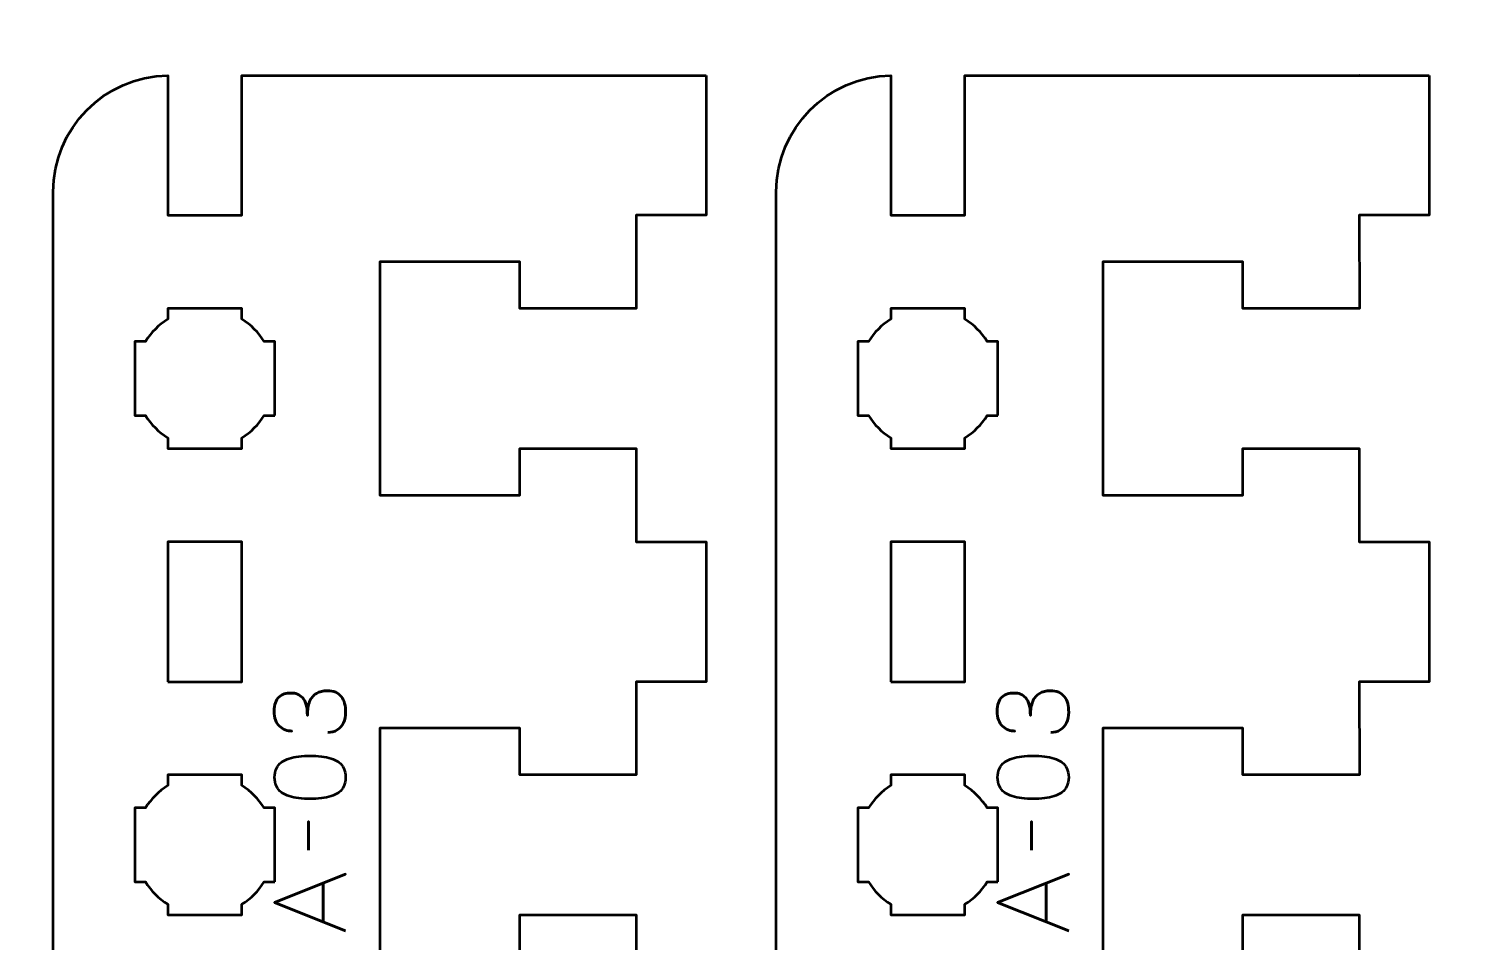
# Model space of a CAD drawing. Header units: centimetres. Extents: x -21 to 0, y -29.7 to 0.
# Drawn here: x -16.66 to -10.5, y -18.52 to -14.6 of the extents above; entities that cross this region are included whole.
import ezdxf

# ---------------------------------------------------------------- set-up
doc = ezdxf.new("R2010")
doc.units = ezdxf.units.CM
doc.header["$MEASUREMENT"] = 0
doc.layers.add('Layer 1', color=7, linetype='Continuous')

msp = doc.modelspace()

# ---------------------------------------------------------------- linework, layer by layer
at = {"layer": 'Layer 1', "color": 22, "lineweight": 53}
msp.add_open_spline([(-21.00003, -29.19995), (-21.00003, -29.19995), (-21.00003, -0.49992), (-21.00003, -0.49992), (-21.00003, -0.49992), (-21.00003, -0.22295), (-20.77694, 0.00004), (-20.49994, 0.00004), (-20.49994, 0.00004), (-20.49994, 0.00004), (-0.50008, 0.00004), (-0.50008, 0.00004), (-0.50008, 0.00004), (-0.22294, 0.00004), (0.00002, -0.22295), (0.00002, -0.49992), (0.00002, -0.49992), (0.00002, -0.49992), (0.00002, -29.19995), (0.00002, -29.19995), (0.00002, -29.19995), (0.00002, -29.47695), (-0.22294, -29.70004), (-0.50008, -29.70004), (-0.50008, -29.70004), (-0.50008, -29.70004), (-20.49994, -29.70004), (-20.49994, -29.70004), (-20.49994, -29.70004), (-20.77694, -29.70004), (-21.00003, -29.47695), (-21.00003, -29.19995)], degree=3, knots=[0, 0, 0, 0, 0.125, 0.125, 0.125, 0.125, 0.25, 0.25, 0.25, 0.25, 0.375, 0.375, 0.375, 0.375, 0.5, 0.5, 0.5, 0.5, 0.625, 0.625, 0.625, 0.625, 0.75, 0.75, 0.75, 0.75, 0.875, 0.875, 0.875, 0.875, 1, 1, 1, 1], dxfattribs=at)
at = {"layer": 'Layer 1', "color": 114, "lineweight": 53}
for points in [[(-13.75, -14.80006), (-13.75, -14.80006), (-14.05, -14.80006), (-14.05, -14.80006), (-14.05, -14.80006), (-14.05, -14.80006), (-14.04999, -14.80006), (-14.04999, -14.80006), (-14.04999, -14.80006), (-14.04999, -14.80006), (-15.74125, -14.80006), (-15.74125, -14.80006), (-15.74125, -14.80006), (-15.74125, -14.80006), (-15.74125, -15.40006), (-15.74125, -15.40006), (-15.74125, -15.40006), (-15.74125, -15.40006), (-16.05875, -15.40006), (-16.05875, -15.40006), (-16.05875, -15.40006), (-16.05875, -15.40006), (-16.05875, -14.80017), (-16.05875, -14.80017), (-16.05875, -14.80017), (-16.3308, -14.80484), (-16.55, -15.0269), (-16.55, -15.30006), (-16.55, -15.30006), (-16.55, -15.30006), (-16.55, -20.90005), (-16.55, -20.90005), (-16.55, -20.90005), (-16.55, -21.17321), (-16.3308, -21.39527), (-16.05875, -21.39994), (-16.05875, -21.39994), (-16.05875, -21.39994), (-16.05875, -20.80005), (-16.05875, -20.80005), (-16.05875, -20.80005), (-16.05875, -20.80005), (-15.74125, -20.80005), (-15.74125, -20.80005), (-15.74125, -20.80005), (-15.74125, -20.80005), (-15.74125, -21.39812), (-15.74125, -21.39812), (-15.74125, -21.39812), (-15.74125, -21.39812), (-13.75, -21.38755), (-13.75, -21.38755), (-13.75, -21.38755), (-13.75, -21.38755), (-13.75, -20.80005), (-13.75, -20.80005), (-13.75, -20.80005), (-13.75, -20.80005), (-14.05, -20.80005), (-14.05, -20.80005), (-14.05, -20.80005), (-14.05, -20.80005), (-14.05, -20.40005), (-14.05, -20.40005), (-14.05, -20.40005), (-14.05, -20.40005), (-14.55, -20.40005), (-14.55, -20.40005), (-14.55, -20.40005), (-14.55, -20.40005), (-14.55001, -20.60005), (-14.55001, -20.60005), (-14.55001, -20.60005), (-14.55001, -20.60005), (-15.15, -20.60005), (-15.15, -20.60005), (-15.15, -20.60005), (-15.15, -20.21672), (-15.15, -19.98338), (-15.15, -19.60005), (-15.15, -19.60005), (-15.15, -19.60005), (-14.55001, -19.60005), (-14.55001, -19.60005), (-14.55001, -19.60005), (-14.55001, -19.60005), (-14.55, -19.80005), (-14.55, -19.80005), (-14.55, -19.80005), (-14.55, -19.80005), (-14.04999, -19.80005), (-14.04999, -19.80005), (-14.04999, -19.80005), (-14.04999, -19.80005), (-14.05, -19.40005), (-14.05, -19.40005), (-14.05, -19.40005), (-14.05, -19.40005), (-13.75, -19.40005), (-13.75, -19.40005), (-13.75, -19.40005), (-13.75, -19.40005), (-13.75, -18.80005), (-13.75, -18.80005), (-13.75, -18.80005), (-13.75, -18.80005), (-14.05, -18.80005), (-14.05, -18.80005), (-14.05, -18.80005), (-14.05, -18.80005), (-14.05, -18.40005), (-14.05, -18.40005), (-14.05, -18.40005), (-14.05, -18.40005), (-14.55, -18.40005), (-14.55, -18.40005), (-14.55, -18.40005), (-14.55, -18.40005), (-14.55001, -18.60005), (-14.55001, -18.60005), (-14.55001, -18.60005), (-14.55001, -18.60005), (-15.15, -18.60005), (-15.15, -18.60005), (-15.15, -18.60005), (-15.15, -18.21672), (-15.15, -17.98339), (-15.15, -17.60006), (-15.15, -17.60006), (-15.15, -17.60006), (-14.55001, -17.60006), (-14.55001, -17.60006), (-14.55001, -17.60006), (-14.55001, -17.60006), (-14.55, -17.80006), (-14.55, -17.80006), (-14.55, -17.80006), (-14.55, -17.80006), (-14.04999, -17.80006), (-14.04999, -17.80006), (-14.04999, -17.80006), (-14.04999, -17.80006), (-14.05, -17.40006), (-14.05, -17.40006), (-14.05, -17.40006), (-14.05, -17.40006), (-13.75, -17.40006), (-13.75, -17.40006), (-13.75, -17.40006), (-13.75, -17.40006), (-13.75, -16.80006), (-13.75, -16.80006), (-13.75, -16.80006), (-13.75, -16.80006), (-14.05, -16.80006), (-14.05, -16.80006), (-14.05, -16.80006), (-14.05, -16.80006), (-14.05, -16.40006), (-14.05, -16.40006), (-14.05, -16.40006), (-14.05, -16.40006), (-14.55, -16.40006), (-14.55, -16.40006), (-14.55, -16.40006), (-14.55, -16.40006), (-14.55001, -16.60006), (-14.55001, -16.60006), (-14.55001, -16.60006), (-14.55001, -16.60006), (-15.15, -16.60006), (-15.15, -16.60006), (-15.15, -16.60006), (-15.15, -16.21673), (-15.15, -15.98339), (-15.15, -15.60006), (-15.15, -15.60006), (-15.15, -15.60006), (-14.55001, -15.60006), (-14.55001, -15.60006), (-14.55001, -15.60006), (-14.55001, -15.60006), (-14.55, -15.80006), (-14.55, -15.80006), (-14.55, -15.80006), (-14.55, -15.80006), (-14.04999, -15.80006), (-14.04999, -15.80006), (-14.04999, -15.80006), (-14.04999, -15.80006), (-14.05, -15.40006), (-14.05, -15.40006), (-14.05, -15.40006), (-14.05, -15.40006), (-13.75, -15.40006), (-13.75, -15.40006), (-13.75, -15.40006), (-13.75, -15.40006), (-13.75, -14.80006), (-13.75, -14.80006)], [(-10.65, -14.80006), (-10.65, -14.80006), (-10.95, -14.80006), (-10.95, -14.80006), (-10.95, -14.80006), (-10.95, -14.80006), (-10.94999, -14.80006), (-10.94999, -14.80006), (-10.94999, -14.80006), (-10.94999, -14.80006), (-12.64125, -14.80006), (-12.64125, -14.80006), (-12.64125, -14.80006), (-12.64125, -14.80006), (-12.64125, -15.40006), (-12.64125, -15.40006), (-12.64125, -15.40006), (-12.64125, -15.40006), (-12.95875, -15.40006), (-12.95875, -15.40006), (-12.95875, -15.40006), (-12.95875, -15.40006), (-12.95875, -14.80017), (-12.95875, -14.80017), (-12.95875, -14.80017), (-13.2308, -14.80484), (-13.45, -15.0269), (-13.45, -15.30006), (-13.45, -15.30006), (-13.45, -15.30006), (-13.45, -20.90005), (-13.45, -20.90005), (-13.45, -20.90005), (-13.45, -21.17321), (-13.2308, -21.39527), (-12.95875, -21.39994), (-12.95875, -21.39994), (-12.95875, -21.39994), (-12.95875, -20.80005), (-12.95875, -20.80005), (-12.95875, -20.80005), (-12.95875, -20.80005), (-12.64125, -20.80005), (-12.64125, -20.80005), (-12.64125, -20.80005), (-12.64125, -20.80005), (-12.64125, -21.39812), (-12.64125, -21.39812), (-12.64125, -21.39812), (-12.64125, -21.39812), (-10.65, -21.38755), (-10.65, -21.38755), (-10.65, -21.38755), (-10.65, -21.38755), (-10.65, -20.80005), (-10.65, -20.80005), (-10.65, -20.80005), (-10.65, -20.80005), (-10.95, -20.80005), (-10.95, -20.80005), (-10.95, -20.80005), (-10.95, -20.80005), (-10.95, -20.40005), (-10.95, -20.40005), (-10.95, -20.40005), (-10.95, -20.40005), (-11.45, -20.40005), (-11.45, -20.40005), (-11.45, -20.40005), (-11.45, -20.40005), (-11.45001, -20.60005), (-11.45001, -20.60005), (-11.45001, -20.60005), (-11.45001, -20.60005), (-12.05, -20.60005), (-12.05, -20.60005), (-12.05, -20.60005), (-12.05, -20.21672), (-12.05, -19.98338), (-12.05, -19.60005), (-12.05, -19.60005), (-12.05, -19.60005), (-11.45001, -19.60005), (-11.45001, -19.60005), (-11.45001, -19.60005), (-11.45001, -19.60005), (-11.45, -19.80005), (-11.45, -19.80005), (-11.45, -19.80005), (-11.45, -19.80005), (-10.94999, -19.80005), (-10.94999, -19.80005), (-10.94999, -19.80005), (-10.94999, -19.80005), (-10.95, -19.40005), (-10.95, -19.40005), (-10.95, -19.40005), (-10.95, -19.40005), (-10.65, -19.40005), (-10.65, -19.40005), (-10.65, -19.40005), (-10.65, -19.40005), (-10.65, -18.80005), (-10.65, -18.80005), (-10.65, -18.80005), (-10.65, -18.80005), (-10.95, -18.80005), (-10.95, -18.80005), (-10.95, -18.80005), (-10.95, -18.80005), (-10.95, -18.40005), (-10.95, -18.40005), (-10.95, -18.40005), (-10.95, -18.40005), (-11.45, -18.40005), (-11.45, -18.40005), (-11.45, -18.40005), (-11.45, -18.40005), (-11.45001, -18.60005), (-11.45001, -18.60005), (-11.45001, -18.60005), (-11.45001, -18.60005), (-12.05, -18.60005), (-12.05, -18.60005), (-12.05, -18.60005), (-12.05, -18.21672), (-12.05, -17.98339), (-12.05, -17.60006), (-12.05, -17.60006), (-12.05, -17.60006), (-11.45001, -17.60006), (-11.45001, -17.60006), (-11.45001, -17.60006), (-11.45001, -17.60006), (-11.45, -17.80006), (-11.45, -17.80006), (-11.45, -17.80006), (-11.45, -17.80006), (-10.94999, -17.80006), (-10.94999, -17.80006), (-10.94999, -17.80006), (-10.94999, -17.80006), (-10.95, -17.40006), (-10.95, -17.40006), (-10.95, -17.40006), (-10.95, -17.40006), (-10.65, -17.40006), (-10.65, -17.40006), (-10.65, -17.40006), (-10.65, -17.40006), (-10.65, -16.80006), (-10.65, -16.80006), (-10.65, -16.80006), (-10.65, -16.80006), (-10.95, -16.80006), (-10.95, -16.80006), (-10.95, -16.80006), (-10.95, -16.80006), (-10.95, -16.40006), (-10.95, -16.40006), (-10.95, -16.40006), (-10.95, -16.40006), (-11.45, -16.40006), (-11.45, -16.40006), (-11.45, -16.40006), (-11.45, -16.40006), (-11.45001, -16.60006), (-11.45001, -16.60006), (-11.45001, -16.60006), (-11.45001, -16.60006), (-12.05, -16.60006), (-12.05, -16.60006), (-12.05, -16.60006), (-12.05, -16.21673), (-12.05, -15.98339), (-12.05, -15.60006), (-12.05, -15.60006), (-12.05, -15.60006), (-11.45001, -15.60006), (-11.45001, -15.60006), (-11.45001, -15.60006), (-11.45001, -15.60006), (-11.45, -15.80006), (-11.45, -15.80006), (-11.45, -15.80006), (-11.45, -15.80006), (-10.94999, -15.80006), (-10.94999, -15.80006), (-10.94999, -15.80006), (-10.94999, -15.80006), (-10.95, -15.40006), (-10.95, -15.40006), (-10.95, -15.40006), (-10.95, -15.40006), (-10.65, -15.40006), (-10.65, -15.40006), (-10.65, -15.40006), (-10.65, -15.40006), (-10.65, -14.80006), (-10.65, -14.80006)]]:
    msp.add_open_spline(points, degree=3, knots=[0, 0, 0, 0, 0.02, 0.02, 0.02, 0.02, 0.04, 0.04, 0.04, 0.04, 0.06, 0.06, 0.06, 0.06, 0.08, 0.08, 0.08, 0.08, 0.1, 0.1, 0.1, 0.1, 0.12, 0.12, 0.12, 0.12, 0.14, 0.14, 0.14, 0.14, 0.16, 0.16, 0.16, 0.16, 0.18, 0.18, 0.18, 0.18, 0.2, 0.2, 0.2, 0.2, 0.22, 0.22, 0.22, 0.22, 0.24, 0.24, 0.24, 0.24, 0.26, 0.26, 0.26, 0.26, 0.28, 0.28, 0.28, 0.28, 0.3, 0.3, 0.3, 0.3, 0.32, 0.32, 0.32, 0.32, 0.34, 0.34, 0.34, 0.34, 0.36, 0.36, 0.36, 0.36, 0.38, 0.38, 0.38, 0.38, 0.4, 0.4, 0.4, 0.4, 0.42, 0.42, 0.42, 0.42, 0.44, 0.44, 0.44, 0.44, 0.46, 0.46, 0.46, 0.46, 0.48, 0.48, 0.48, 0.48, 0.5, 0.5, 0.5, 0.5, 0.52, 0.52, 0.52, 0.52, 0.54, 0.54, 0.54, 0.54, 0.56, 0.56, 0.56, 0.56, 0.58, 0.58, 0.58, 0.58, 0.6, 0.6, 0.6, 0.6, 0.62, 0.62, 0.62, 0.62, 0.64, 0.64, 0.64, 0.64, 0.66, 0.66, 0.66, 0.66, 0.68, 0.68, 0.68, 0.68, 0.7, 0.7, 0.7, 0.7, 0.72, 0.72, 0.72, 0.72, 0.74, 0.74, 0.74, 0.74, 0.76, 0.76, 0.76, 0.76, 0.78, 0.78, 0.78, 0.78, 0.8, 0.8, 0.8, 0.8, 0.82, 0.82, 0.82, 0.82, 0.84, 0.84, 0.84, 0.84, 0.86, 0.86, 0.86, 0.86, 0.88, 0.88, 0.88, 0.88, 0.9, 0.9, 0.9, 0.9, 0.92, 0.92, 0.92, 0.92, 0.94, 0.94, 0.94, 0.94, 0.96, 0.96, 0.96, 0.96, 0.98, 0.98, 0.98, 0.98, 1, 1, 1, 1], dxfattribs=at)
at = {"layer": 'Layer 1', "color": 250, "lineweight": 53}
for points, knots in [([(-15.6, -16.25881), (-15.6, -16.25881), (-15.64544, -16.25881), (-15.64544, -16.25881), (-15.64544, -16.25881), (-15.66967, -16.29757), (-15.7025, -16.33039), (-15.74125, -16.35462), (-15.74125, -16.35462), (-15.74125, -16.35462), (-15.74125, -16.40006), (-15.74125, -16.40006), (-15.74125, -16.40006), (-15.74125, -16.40006), (-15.9, -16.40006), (-15.9, -16.40006), (-15.9, -16.40006), (-15.9, -16.40006), (-16.05875, -16.40006), (-16.05875, -16.40006), (-16.05875, -16.40006), (-16.05875, -16.40006), (-16.05875, -16.35462), (-16.05875, -16.35462), (-16.05875, -16.35462), (-16.0975, -16.33039), (-16.13033, -16.29757), (-16.15456, -16.25881), (-16.15456, -16.25881), (-16.15456, -16.25881), (-16.2, -16.25881), (-16.2, -16.25881), (-16.2, -16.25881), (-16.2, -16.25881), (-16.2, -16.10006), (-16.2, -16.10006), (-16.2, -16.10006), (-16.2, -16.10006), (-16.2, -15.94131), (-16.2, -15.94131), (-16.2, -15.94131), (-16.2, -15.94131), (-16.15456, -15.94131), (-16.15456, -15.94131), (-16.15456, -15.94131), (-16.13033, -15.90255), (-16.0975, -15.86973), (-16.05875, -15.8455), (-16.05875, -15.8455), (-16.05875, -15.8455), (-16.05875, -15.80006), (-16.05875, -15.80006), (-16.05875, -15.80006), (-16.05875, -15.80006), (-15.9, -15.80006), (-15.9, -15.80006), (-15.9, -15.80006), (-15.9, -15.80006), (-15.74125, -15.80006), (-15.74125, -15.80006), (-15.74125, -15.80006), (-15.74125, -15.80006), (-15.74125, -15.8455), (-15.74125, -15.8455), (-15.74125, -15.8455), (-15.7025, -15.86973), (-15.66967, -15.90255), (-15.64544, -15.94131), (-15.64544, -15.94131), (-15.64544, -15.94131), (-15.6, -15.94131), (-15.6, -15.94131), (-15.6, -15.94131), (-15.6, -15.94131), (-15.6, -16.10006), (-15.6, -16.10006), (-15.6, -16.10006), (-15.6, -16.10006), (-15.6, -16.25881), (-15.6, -16.25881)], [0, 0, 0, 0, 0.05, 0.05, 0.05, 0.05, 0.1, 0.1, 0.1, 0.1, 0.15, 0.15, 0.15, 0.15, 0.2, 0.2, 0.2, 0.2, 0.25, 0.25, 0.25, 0.25, 0.3, 0.3, 0.3, 0.3, 0.35, 0.35, 0.35, 0.35, 0.4, 0.4, 0.4, 0.4, 0.45, 0.45, 0.45, 0.45, 0.5, 0.5, 0.5, 0.5, 0.55, 0.55, 0.55, 0.55, 0.6, 0.6, 0.6, 0.6, 0.65, 0.65, 0.65, 0.65, 0.7, 0.7, 0.7, 0.7, 0.75, 0.75, 0.75, 0.75, 0.8, 0.8, 0.8, 0.8, 0.85, 0.85, 0.85, 0.85, 0.9, 0.9, 0.9, 0.9, 0.95, 0.95, 0.95, 0.95, 1, 1, 1, 1]), ([(-12.5, -16.25881), (-12.5, -16.25881), (-12.54544, -16.25881), (-12.54544, -16.25881), (-12.54544, -16.25881), (-12.56967, -16.29757), (-12.6025, -16.33039), (-12.64125, -16.35462), (-12.64125, -16.35462), (-12.64125, -16.35462), (-12.64125, -16.40006), (-12.64125, -16.40006), (-12.64125, -16.40006), (-12.64125, -16.40006), (-12.8, -16.40006), (-12.8, -16.40006), (-12.8, -16.40006), (-12.8, -16.40006), (-12.95875, -16.40006), (-12.95875, -16.40006), (-12.95875, -16.40006), (-12.95875, -16.40006), (-12.95875, -16.35462), (-12.95875, -16.35462), (-12.95875, -16.35462), (-12.9975, -16.33039), (-13.03033, -16.29757), (-13.05456, -16.25881), (-13.05456, -16.25881), (-13.05456, -16.25881), (-13.1, -16.25881), (-13.1, -16.25881), (-13.1, -16.25881), (-13.1, -16.25881), (-13.1, -16.10006), (-13.1, -16.10006), (-13.1, -16.10006), (-13.1, -16.10006), (-13.1, -15.94131), (-13.1, -15.94131), (-13.1, -15.94131), (-13.1, -15.94131), (-13.05456, -15.94131), (-13.05456, -15.94131), (-13.05456, -15.94131), (-13.03033, -15.90255), (-12.9975, -15.86973), (-12.95875, -15.8455), (-12.95875, -15.8455), (-12.95875, -15.8455), (-12.95875, -15.80006), (-12.95875, -15.80006), (-12.95875, -15.80006), (-12.95875, -15.80006), (-12.8, -15.80006), (-12.8, -15.80006), (-12.8, -15.80006), (-12.8, -15.80006), (-12.64125, -15.80006), (-12.64125, -15.80006), (-12.64125, -15.80006), (-12.64125, -15.80006), (-12.64125, -15.8455), (-12.64125, -15.8455), (-12.64125, -15.8455), (-12.6025, -15.86973), (-12.56967, -15.90255), (-12.54544, -15.94131), (-12.54544, -15.94131), (-12.54544, -15.94131), (-12.5, -15.94131), (-12.5, -15.94131), (-12.5, -15.94131), (-12.5, -15.94131), (-12.5, -16.10006), (-12.5, -16.10006), (-12.5, -16.10006), (-12.5, -16.10006), (-12.5, -16.25881), (-12.5, -16.25881)], [0, 0, 0, 0, 0.05, 0.05, 0.05, 0.05, 0.1, 0.1, 0.1, 0.1, 0.15, 0.15, 0.15, 0.15, 0.2, 0.2, 0.2, 0.2, 0.25, 0.25, 0.25, 0.25, 0.3, 0.3, 0.3, 0.3, 0.35, 0.35, 0.35, 0.35, 0.4, 0.4, 0.4, 0.4, 0.45, 0.45, 0.45, 0.45, 0.5, 0.5, 0.5, 0.5, 0.55, 0.55, 0.55, 0.55, 0.6, 0.6, 0.6, 0.6, 0.65, 0.65, 0.65, 0.65, 0.7, 0.7, 0.7, 0.7, 0.75, 0.75, 0.75, 0.75, 0.8, 0.8, 0.8, 0.8, 0.85, 0.85, 0.85, 0.85, 0.9, 0.9, 0.9, 0.9, 0.95, 0.95, 0.95, 0.95, 1, 1, 1, 1]), ([(-16.05875, -17.40006), (-16.05875, -17.40006), (-16.05875, -16.80006), (-16.05875, -16.80006), (-16.05875, -16.80006), (-16.05875, -16.80006), (-15.74125, -16.80006), (-15.74125, -16.80006), (-15.74125, -16.80006), (-15.74125, -16.80006), (-15.74125, -17.40006), (-15.74125, -17.40006), (-15.74125, -17.40006), (-15.74125, -17.40006), (-16.05875, -17.40006), (-16.05875, -17.40006)], [0, 0, 0, 0, 0.25, 0.25, 0.25, 0.25, 0.5, 0.5, 0.5, 0.5, 0.75, 0.75, 0.75, 0.75, 1, 1, 1, 1]), ([(-12.95875, -17.40006), (-12.95875, -17.40006), (-12.95875, -16.80006), (-12.95875, -16.80006), (-12.95875, -16.80006), (-12.95875, -16.80006), (-12.64125, -16.80006), (-12.64125, -16.80006), (-12.64125, -16.80006), (-12.64125, -16.80006), (-12.64125, -17.40006), (-12.64125, -17.40006), (-12.64125, -17.40006), (-12.64125, -17.40006), (-12.95875, -17.40006), (-12.95875, -17.40006)], [0, 0, 0, 0, 0.25, 0.25, 0.25, 0.25, 0.5, 0.5, 0.5, 0.5, 0.75, 0.75, 0.75, 0.75, 1, 1, 1, 1]), ([(-15.6, -18.2588), (-15.6, -18.2588), (-15.64544, -18.2588), (-15.64544, -18.2588), (-15.64544, -18.2588), (-15.66967, -18.29756), (-15.7025, -18.33038), (-15.74125, -18.35461), (-15.74125, -18.35461), (-15.74125, -18.35461), (-15.74125, -18.40005), (-15.74125, -18.40005), (-15.74125, -18.40005), (-15.74125, -18.40005), (-15.9, -18.40005), (-15.9, -18.40005), (-15.9, -18.40005), (-15.9, -18.40005), (-16.05875, -18.40005), (-16.05875, -18.40005), (-16.05875, -18.40005), (-16.05875, -18.40005), (-16.05875, -18.35461), (-16.05875, -18.35461), (-16.05875, -18.35461), (-16.0975, -18.33038), (-16.13033, -18.29756), (-16.15456, -18.2588), (-16.15456, -18.2588), (-16.15456, -18.2588), (-16.2, -18.2588), (-16.2, -18.2588), (-16.2, -18.2588), (-16.2, -18.2588), (-16.2, -18.10005), (-16.2, -18.10005), (-16.2, -18.10005), (-16.2, -18.10005), (-16.2, -17.94131), (-16.2, -17.94131), (-16.2, -17.94131), (-16.2, -17.94131), (-16.15456, -17.94131), (-16.15456, -17.94131), (-16.15456, -17.94131), (-16.13033, -17.90255), (-16.0975, -17.86973), (-16.05875, -17.8455), (-16.05875, -17.8455), (-16.05875, -17.8455), (-16.05875, -17.80006), (-16.05875, -17.80006), (-16.05875, -17.80006), (-16.05875, -17.80006), (-15.9, -17.80006), (-15.9, -17.80006), (-15.9, -17.80006), (-15.9, -17.80006), (-15.74125, -17.80006), (-15.74125, -17.80006), (-15.74125, -17.80006), (-15.74125, -17.80006), (-15.74125, -17.8455), (-15.74125, -17.8455), (-15.74125, -17.8455), (-15.7025, -17.86973), (-15.66967, -17.90255), (-15.64544, -17.94131), (-15.64544, -17.94131), (-15.64544, -17.94131), (-15.6, -17.94131), (-15.6, -17.94131), (-15.6, -17.94131), (-15.6, -17.94131), (-15.6, -18.10005), (-15.6, -18.10005), (-15.6, -18.10005), (-15.6, -18.10005), (-15.6, -18.2588), (-15.6, -18.2588)], [0, 0, 0, 0, 0.05, 0.05, 0.05, 0.05, 0.1, 0.1, 0.1, 0.1, 0.15, 0.15, 0.15, 0.15, 0.2, 0.2, 0.2, 0.2, 0.25, 0.25, 0.25, 0.25, 0.3, 0.3, 0.3, 0.3, 0.35, 0.35, 0.35, 0.35, 0.4, 0.4, 0.4, 0.4, 0.45, 0.45, 0.45, 0.45, 0.5, 0.5, 0.5, 0.5, 0.55, 0.55, 0.55, 0.55, 0.6, 0.6, 0.6, 0.6, 0.65, 0.65, 0.65, 0.65, 0.7, 0.7, 0.7, 0.7, 0.75, 0.75, 0.75, 0.75, 0.8, 0.8, 0.8, 0.8, 0.85, 0.85, 0.85, 0.85, 0.9, 0.9, 0.9, 0.9, 0.95, 0.95, 0.95, 0.95, 1, 1, 1, 1]), ([(-12.5, -18.2588), (-12.5, -18.2588), (-12.54544, -18.2588), (-12.54544, -18.2588), (-12.54544, -18.2588), (-12.56967, -18.29756), (-12.6025, -18.33038), (-12.64125, -18.35461), (-12.64125, -18.35461), (-12.64125, -18.35461), (-12.64125, -18.40005), (-12.64125, -18.40005), (-12.64125, -18.40005), (-12.64125, -18.40005), (-12.8, -18.40005), (-12.8, -18.40005), (-12.8, -18.40005), (-12.8, -18.40005), (-12.95875, -18.40005), (-12.95875, -18.40005), (-12.95875, -18.40005), (-12.95875, -18.40005), (-12.95875, -18.35461), (-12.95875, -18.35461), (-12.95875, -18.35461), (-12.9975, -18.33038), (-13.03033, -18.29756), (-13.05456, -18.2588), (-13.05456, -18.2588), (-13.05456, -18.2588), (-13.1, -18.2588), (-13.1, -18.2588), (-13.1, -18.2588), (-13.1, -18.2588), (-13.1, -18.10005), (-13.1, -18.10005), (-13.1, -18.10005), (-13.1, -18.10005), (-13.1, -17.94131), (-13.1, -17.94131), (-13.1, -17.94131), (-13.1, -17.94131), (-13.05456, -17.94131), (-13.05456, -17.94131), (-13.05456, -17.94131), (-13.03033, -17.90255), (-12.9975, -17.86973), (-12.95875, -17.8455), (-12.95875, -17.8455), (-12.95875, -17.8455), (-12.95875, -17.80006), (-12.95875, -17.80006), (-12.95875, -17.80006), (-12.95875, -17.80006), (-12.8, -17.80006), (-12.8, -17.80006), (-12.8, -17.80006), (-12.8, -17.80006), (-12.64125, -17.80006), (-12.64125, -17.80006), (-12.64125, -17.80006), (-12.64125, -17.80006), (-12.64125, -17.8455), (-12.64125, -17.8455), (-12.64125, -17.8455), (-12.6025, -17.86973), (-12.56967, -17.90255), (-12.54544, -17.94131), (-12.54544, -17.94131), (-12.54544, -17.94131), (-12.5, -17.94131), (-12.5, -17.94131), (-12.5, -17.94131), (-12.5, -17.94131), (-12.5, -18.10005), (-12.5, -18.10005), (-12.5, -18.10005), (-12.5, -18.10005), (-12.5, -18.2588), (-12.5, -18.2588)], [0, 0, 0, 0, 0.05, 0.05, 0.05, 0.05, 0.1, 0.1, 0.1, 0.1, 0.15, 0.15, 0.15, 0.15, 0.2, 0.2, 0.2, 0.2, 0.25, 0.25, 0.25, 0.25, 0.3, 0.3, 0.3, 0.3, 0.35, 0.35, 0.35, 0.35, 0.4, 0.4, 0.4, 0.4, 0.45, 0.45, 0.45, 0.45, 0.5, 0.5, 0.5, 0.5, 0.55, 0.55, 0.55, 0.55, 0.6, 0.6, 0.6, 0.6, 0.65, 0.65, 0.65, 0.65, 0.7, 0.7, 0.7, 0.7, 0.75, 0.75, 0.75, 0.75, 0.8, 0.8, 0.8, 0.8, 0.85, 0.85, 0.85, 0.85, 0.9, 0.9, 0.9, 0.9, 0.95, 0.95, 0.95, 0.95, 1, 1, 1, 1])]:
    msp.add_open_spline(points, degree=3, knots=knots, dxfattribs=at)
at = {"layer": 'Layer 1', "color": 30, "lineweight": 53}
for points, knots in [([(-15.37274, -17.61768), (-15.3575, -17.61761), (-15.34424, -17.61408), (-15.33274, -17.6071), (-15.33274, -17.6071), (-15.32131, -17.60011), (-15.31235, -17.59016), (-15.30593, -17.57718), (-15.30593, -17.57718), (-15.29951, -17.5642), (-15.29626, -17.54861), (-15.29612, -17.53047), (-15.29612, -17.53047), (-15.29612, -17.51686), (-15.29753, -17.50451), (-15.30049, -17.49329), (-15.30049, -17.49329), (-15.30346, -17.48214), (-15.30804, -17.47255), (-15.31432, -17.46443), (-15.31432, -17.46443), (-15.3206, -17.45632), (-15.32872, -17.45011), (-15.33859, -17.44567), (-15.33859, -17.44567), (-15.34854, -17.44129), (-15.36047, -17.43911), (-15.37444, -17.43904), (-15.37444, -17.43904), (-15.39306, -17.43896), (-15.4088, -17.44277), (-15.42157, -17.45032), (-15.42157, -17.45032), (-15.43434, -17.45787), (-15.44393, -17.46959), (-15.45049, -17.48532), (-15.45049, -17.48532), (-15.45706, -17.50105), (-15.46037, -17.52123), (-15.46037, -17.54571), (-15.46037, -17.54571), (-15.4603, -17.52744), (-15.46199, -17.51213), (-15.46545, -17.49964), (-15.46545, -17.49964), (-15.46891, -17.48722), (-15.47378, -17.47728), (-15.48013, -17.4698), (-15.48013, -17.4698), (-15.48641, -17.46232), (-15.49389, -17.45689), (-15.50249, -17.45364), (-15.50249, -17.45364), (-15.51103, -17.45032), (-15.52041, -17.4487), (-15.53064, -17.44877), (-15.53064, -17.44877), (-15.54088, -17.4487), (-15.55033, -17.45011), (-15.55908, -17.45293), (-15.55908, -17.45293), (-15.56783, -17.45569), (-15.57552, -17.4602), (-15.58208, -17.46634), (-15.58208, -17.46634), (-15.58864, -17.47248), (-15.59379, -17.48059), (-15.59746, -17.49054), (-15.59746, -17.49054), (-15.60113, -17.50056), (-15.60296, -17.51277), (-15.60303, -17.52709), (-15.60303, -17.52709), (-15.60296, -17.54134), (-15.60085, -17.55383), (-15.59675, -17.56441), (-15.59675, -17.56441), (-15.59266, -17.57507), (-15.58709, -17.58381), (-15.57996, -17.59087), (-15.57996, -17.59087), (-15.57284, -17.59785), (-15.56472, -17.60308), (-15.55555, -17.60653), (-15.55555, -17.60653), (-15.54638, -17.61006), (-15.53664, -17.61175), (-15.52641, -17.61175), (-15.52641, -17.61175), (-15.53664, -17.61175), (-15.54638, -17.61006), (-15.55555, -17.60653), (-15.55555, -17.60653), (-15.56472, -17.60308), (-15.57284, -17.59785), (-15.57996, -17.59087), (-15.57996, -17.59087), (-15.58709, -17.58381), (-15.59266, -17.57507), (-15.59675, -17.56441), (-15.59675, -17.56441), (-15.60085, -17.55383), (-15.60296, -17.54134), (-15.60303, -17.52709), (-15.60303, -17.52709), (-15.60296, -17.51277), (-15.60113, -17.50056), (-15.59746, -17.49054), (-15.59746, -17.49054), (-15.59379, -17.48059), (-15.58864, -17.47248), (-15.58208, -17.46634), (-15.58208, -17.46634), (-15.57552, -17.4602), (-15.56783, -17.45569), (-15.55908, -17.45293), (-15.55908, -17.45293), (-15.55033, -17.45011), (-15.54088, -17.4487), (-15.53064, -17.44877), (-15.53064, -17.44877), (-15.52041, -17.4487), (-15.51103, -17.45032), (-15.50249, -17.45364), (-15.50249, -17.45364), (-15.49389, -17.45689), (-15.48641, -17.46232), (-15.48013, -17.4698), (-15.48013, -17.4698), (-15.47378, -17.47728), (-15.46891, -17.48722), (-15.46545, -17.49964), (-15.46545, -17.49964), (-15.46199, -17.51213), (-15.4603, -17.52744), (-15.46037, -17.54571), (-15.46037, -17.54571), (-15.46037, -17.52123), (-15.45706, -17.50105), (-15.45049, -17.48532), (-15.45049, -17.48532), (-15.44393, -17.46959), (-15.43434, -17.45787), (-15.42157, -17.45032), (-15.42157, -17.45032), (-15.4088, -17.44277), (-15.39306, -17.43896), (-15.37444, -17.43904), (-15.37444, -17.43904), (-15.36047, -17.43911), (-15.34854, -17.44129), (-15.33859, -17.44567), (-15.33859, -17.44567), (-15.32872, -17.45011), (-15.3206, -17.45632), (-15.31432, -17.46443), (-15.31432, -17.46443), (-15.30804, -17.47255), (-15.30346, -17.48214), (-15.30049, -17.49329), (-15.30049, -17.49329), (-15.29753, -17.50451), (-15.29612, -17.51686), (-15.29612, -17.53047), (-15.29612, -17.53047), (-15.29626, -17.54861), (-15.29951, -17.5642), (-15.30593, -17.57718), (-15.30593, -17.57718), (-15.31235, -17.59016), (-15.32131, -17.60011), (-15.33274, -17.6071), (-15.33274, -17.6071), (-15.34424, -17.61408), (-15.3575, -17.61761), (-15.37274, -17.61768)], [0, 0, 0, 0, 0.0227273, 0.0227273, 0.0227273, 0.0227273, 0.0454545, 0.0454545, 0.0454545, 0.0454545, 0.0681818, 0.0681818, 0.0681818, 0.0681818, 0.0909091, 0.0909091, 0.0909091, 0.0909091, 0.1136364, 0.1136364, 0.1136364, 0.1136364, 0.1363636, 0.1363636, 0.1363636, 0.1363636, 0.1590909, 0.1590909, 0.1590909, 0.1590909, 0.1818182, 0.1818182, 0.1818182, 0.1818182, 0.2045455, 0.2045455, 0.2045455, 0.2045455, 0.2272727, 0.2272727, 0.2272727, 0.2272727, 0.25, 0.25, 0.25, 0.25, 0.2727273, 0.2727273, 0.2727273, 0.2727273, 0.2954545, 0.2954545, 0.2954545, 0.2954545, 0.3181818, 0.3181818, 0.3181818, 0.3181818, 0.3409091, 0.3409091, 0.3409091, 0.3409091, 0.3636364, 0.3636364, 0.3636364, 0.3636364, 0.3863636, 0.3863636, 0.3863636, 0.3863636, 0.4090909, 0.4090909, 0.4090909, 0.4090909, 0.4318182, 0.4318182, 0.4318182, 0.4318182, 0.4545455, 0.4545455, 0.4545455, 0.4545455, 0.4772727, 0.4772727, 0.4772727, 0.4772727, 0.5, 0.5, 0.5, 0.5, 0.5227273, 0.5227273, 0.5227273, 0.5227273, 0.5454545, 0.5454545, 0.5454545, 0.5454545, 0.5681818, 0.5681818, 0.5681818, 0.5681818, 0.5909091, 0.5909091, 0.5909091, 0.5909091, 0.6136364, 0.6136364, 0.6136364, 0.6136364, 0.6363636, 0.6363636, 0.6363636, 0.6363636, 0.6590909, 0.6590909, 0.6590909, 0.6590909, 0.6818182, 0.6818182, 0.6818182, 0.6818182, 0.7045455, 0.7045455, 0.7045455, 0.7045455, 0.7272727, 0.7272727, 0.7272727, 0.7272727, 0.75, 0.75, 0.75, 0.75, 0.7727273, 0.7727273, 0.7727273, 0.7727273, 0.7954545, 0.7954545, 0.7954545, 0.7954545, 0.8181818, 0.8181818, 0.8181818, 0.8181818, 0.8409091, 0.8409091, 0.8409091, 0.8409091, 0.8636364, 0.8636364, 0.8636364, 0.8636364, 0.8863636, 0.8863636, 0.8863636, 0.8863636, 0.9090909, 0.9090909, 0.9090909, 0.9090909, 0.9318182, 0.9318182, 0.9318182, 0.9318182, 0.9545455, 0.9545455, 0.9545455, 0.9545455, 0.9772727, 0.9772727, 0.9772727, 0.9772727, 1, 1, 1, 1]), ([(-12.27274, -17.61768), (-12.2575, -17.61761), (-12.24424, -17.61408), (-12.23274, -17.6071), (-12.23274, -17.6071), (-12.22131, -17.60011), (-12.21235, -17.59016), (-12.20593, -17.57718), (-12.20593, -17.57718), (-12.19951, -17.5642), (-12.19626, -17.54861), (-12.19612, -17.53047), (-12.19612, -17.53047), (-12.19612, -17.51686), (-12.19753, -17.50451), (-12.20049, -17.49329), (-12.20049, -17.49329), (-12.20346, -17.48214), (-12.20804, -17.47255), (-12.21432, -17.46443), (-12.21432, -17.46443), (-12.2206, -17.45632), (-12.22872, -17.45011), (-12.23859, -17.44567), (-12.23859, -17.44567), (-12.24854, -17.44129), (-12.26047, -17.43911), (-12.27444, -17.43904), (-12.27444, -17.43904), (-12.29306, -17.43896), (-12.3088, -17.44277), (-12.32157, -17.45032), (-12.32157, -17.45032), (-12.33434, -17.45787), (-12.34393, -17.46959), (-12.35049, -17.48532), (-12.35049, -17.48532), (-12.35706, -17.50105), (-12.36037, -17.52123), (-12.36037, -17.54571), (-12.36037, -17.54571), (-12.3603, -17.52744), (-12.36199, -17.51213), (-12.36545, -17.49964), (-12.36545, -17.49964), (-12.36891, -17.48722), (-12.37378, -17.47728), (-12.38013, -17.4698), (-12.38013, -17.4698), (-12.38641, -17.46232), (-12.39389, -17.45689), (-12.40249, -17.45364), (-12.40249, -17.45364), (-12.41103, -17.45032), (-12.42041, -17.4487), (-12.43064, -17.44877), (-12.43064, -17.44877), (-12.44088, -17.4487), (-12.45033, -17.45011), (-12.45908, -17.45293), (-12.45908, -17.45293), (-12.46783, -17.45569), (-12.47552, -17.4602), (-12.48208, -17.46634), (-12.48208, -17.46634), (-12.48864, -17.47248), (-12.49379, -17.48059), (-12.49746, -17.49054), (-12.49746, -17.49054), (-12.50113, -17.50056), (-12.50296, -17.51277), (-12.50303, -17.52709), (-12.50303, -17.52709), (-12.50296, -17.54134), (-12.50085, -17.55383), (-12.49675, -17.56441), (-12.49675, -17.56441), (-12.49266, -17.57507), (-12.48709, -17.58381), (-12.47996, -17.59087), (-12.47996, -17.59087), (-12.47284, -17.59785), (-12.46472, -17.60308), (-12.45555, -17.60653), (-12.45555, -17.60653), (-12.44638, -17.61006), (-12.43664, -17.61175), (-12.42641, -17.61175), (-12.42641, -17.61175), (-12.43664, -17.61175), (-12.44638, -17.61006), (-12.45555, -17.60653), (-12.45555, -17.60653), (-12.46472, -17.60308), (-12.47284, -17.59785), (-12.47996, -17.59087), (-12.47996, -17.59087), (-12.48709, -17.58381), (-12.49266, -17.57507), (-12.49675, -17.56441), (-12.49675, -17.56441), (-12.50085, -17.55383), (-12.50296, -17.54134), (-12.50303, -17.52709), (-12.50303, -17.52709), (-12.50296, -17.51277), (-12.50113, -17.50056), (-12.49746, -17.49054), (-12.49746, -17.49054), (-12.49379, -17.48059), (-12.48864, -17.47248), (-12.48208, -17.46634), (-12.48208, -17.46634), (-12.47552, -17.4602), (-12.46783, -17.45569), (-12.45908, -17.45293), (-12.45908, -17.45293), (-12.45033, -17.45011), (-12.44088, -17.4487), (-12.43064, -17.44877), (-12.43064, -17.44877), (-12.42041, -17.4487), (-12.41103, -17.45032), (-12.40249, -17.45364), (-12.40249, -17.45364), (-12.39389, -17.45689), (-12.38641, -17.46232), (-12.38013, -17.4698), (-12.38013, -17.4698), (-12.37378, -17.47728), (-12.36891, -17.48722), (-12.36545, -17.49964), (-12.36545, -17.49964), (-12.36199, -17.51213), (-12.3603, -17.52744), (-12.36037, -17.54571), (-12.36037, -17.54571), (-12.36037, -17.52123), (-12.35706, -17.50105), (-12.35049, -17.48532), (-12.35049, -17.48532), (-12.34393, -17.46959), (-12.33434, -17.45787), (-12.32157, -17.45032), (-12.32157, -17.45032), (-12.3088, -17.44277), (-12.29306, -17.43896), (-12.27444, -17.43904), (-12.27444, -17.43904), (-12.26047, -17.43911), (-12.24854, -17.44129), (-12.23859, -17.44567), (-12.23859, -17.44567), (-12.22872, -17.45011), (-12.2206, -17.45632), (-12.21432, -17.46443), (-12.21432, -17.46443), (-12.20804, -17.47255), (-12.20346, -17.48214), (-12.20049, -17.49329), (-12.20049, -17.49329), (-12.19753, -17.50451), (-12.19612, -17.51686), (-12.19612, -17.53047), (-12.19612, -17.53047), (-12.19626, -17.54861), (-12.19951, -17.5642), (-12.20593, -17.57718), (-12.20593, -17.57718), (-12.21235, -17.59016), (-12.22131, -17.60011), (-12.23274, -17.6071), (-12.23274, -17.6071), (-12.24424, -17.61408), (-12.2575, -17.61761), (-12.27274, -17.61768)], [0, 0, 0, 0, 0.0227273, 0.0227273, 0.0227273, 0.0227273, 0.0454545, 0.0454545, 0.0454545, 0.0454545, 0.0681818, 0.0681818, 0.0681818, 0.0681818, 0.0909091, 0.0909091, 0.0909091, 0.0909091, 0.1136364, 0.1136364, 0.1136364, 0.1136364, 0.1363636, 0.1363636, 0.1363636, 0.1363636, 0.1590909, 0.1590909, 0.1590909, 0.1590909, 0.1818182, 0.1818182, 0.1818182, 0.1818182, 0.2045455, 0.2045455, 0.2045455, 0.2045455, 0.2272727, 0.2272727, 0.2272727, 0.2272727, 0.25, 0.25, 0.25, 0.25, 0.2727273, 0.2727273, 0.2727273, 0.2727273, 0.2954545, 0.2954545, 0.2954545, 0.2954545, 0.3181818, 0.3181818, 0.3181818, 0.3181818, 0.3409091, 0.3409091, 0.3409091, 0.3409091, 0.3636364, 0.3636364, 0.3636364, 0.3636364, 0.3863636, 0.3863636, 0.3863636, 0.3863636, 0.4090909, 0.4090909, 0.4090909, 0.4090909, 0.4318182, 0.4318182, 0.4318182, 0.4318182, 0.4545455, 0.4545455, 0.4545455, 0.4545455, 0.4772727, 0.4772727, 0.4772727, 0.4772727, 0.5, 0.5, 0.5, 0.5, 0.5227273, 0.5227273, 0.5227273, 0.5227273, 0.5454545, 0.5454545, 0.5454545, 0.5454545, 0.5681818, 0.5681818, 0.5681818, 0.5681818, 0.5909091, 0.5909091, 0.5909091, 0.5909091, 0.6136364, 0.6136364, 0.6136364, 0.6136364, 0.6363636, 0.6363636, 0.6363636, 0.6363636, 0.6590909, 0.6590909, 0.6590909, 0.6590909, 0.6818182, 0.6818182, 0.6818182, 0.6818182, 0.7045455, 0.7045455, 0.7045455, 0.7045455, 0.7272727, 0.7272727, 0.7272727, 0.7272727, 0.75, 0.75, 0.75, 0.75, 0.7727273, 0.7727273, 0.7727273, 0.7727273, 0.7954545, 0.7954545, 0.7954545, 0.7954545, 0.8181818, 0.8181818, 0.8181818, 0.8181818, 0.8409091, 0.8409091, 0.8409091, 0.8409091, 0.8636364, 0.8636364, 0.8636364, 0.8636364, 0.8863636, 0.8863636, 0.8863636, 0.8863636, 0.9090909, 0.9090909, 0.9090909, 0.9090909, 0.9318182, 0.9318182, 0.9318182, 0.9318182, 0.9545455, 0.9545455, 0.9545455, 0.9545455, 0.9772727, 0.9772727, 0.9772727, 0.9772727, 1, 1, 1, 1]), ([(-15.29612, -17.81029), (-15.29619, -17.79548), (-15.2988, -17.78271), (-15.30388, -17.77205), (-15.30388, -17.77205), (-15.30896, -17.76147), (-15.31623, -17.75265), (-15.32547, -17.7456), (-15.32547, -17.7456), (-15.33478, -17.73861), (-15.34579, -17.73311), (-15.35849, -17.72902), (-15.35849, -17.72902), (-15.37119, -17.72499), (-15.38509, -17.7221), (-15.40033, -17.72048), (-15.40033, -17.72048), (-15.41557, -17.71878), (-15.43159, -17.71794), (-15.44852, -17.71801), (-15.44852, -17.71801), (-15.46538, -17.71794), (-15.4814, -17.71878), (-15.49657, -17.72048), (-15.49657, -17.72048), (-15.51174, -17.7221), (-15.52571, -17.72499), (-15.53841, -17.72902), (-15.53841, -17.72902), (-15.55104, -17.73311), (-15.56204, -17.73861), (-15.57143, -17.7456), (-15.57143, -17.7456), (-15.58074, -17.75265), (-15.58801, -17.76147), (-15.59309, -17.77205), (-15.59309, -17.77205), (-15.59824, -17.78271), (-15.60085, -17.79548), (-15.60092, -17.81029), (-15.60092, -17.81029), (-15.60085, -17.82511), (-15.59824, -17.83788), (-15.59309, -17.84854), (-15.59309, -17.84854), (-15.58801, -17.85912), (-15.58074, -17.86794), (-15.57143, -17.87499), (-15.57143, -17.87499), (-15.56204, -17.88198), (-15.55104, -17.88748), (-15.53841, -17.89157), (-15.53841, -17.89157), (-15.52571, -17.8956), (-15.51174, -17.89849), (-15.49657, -17.90011), (-15.49657, -17.90011), (-15.4814, -17.9018), (-15.46538, -17.90265), (-15.44852, -17.90258), (-15.44852, -17.90258), (-15.43159, -17.90265), (-15.41557, -17.9018), (-15.40033, -17.90011), (-15.40033, -17.90011), (-15.38509, -17.89849), (-15.37119, -17.8956), (-15.35849, -17.89157), (-15.35849, -17.89157), (-15.34579, -17.88748), (-15.33478, -17.88198), (-15.32547, -17.87499), (-15.32547, -17.87499), (-15.31623, -17.86794), (-15.30896, -17.85912), (-15.30388, -17.84854), (-15.30388, -17.84854), (-15.2988, -17.83788), (-15.29619, -17.82511), (-15.29612, -17.81029)], [0, 0, 0, 0, 0.05, 0.05, 0.05, 0.05, 0.1, 0.1, 0.1, 0.1, 0.15, 0.15, 0.15, 0.15, 0.2, 0.2, 0.2, 0.2, 0.25, 0.25, 0.25, 0.25, 0.3, 0.3, 0.3, 0.3, 0.35, 0.35, 0.35, 0.35, 0.4, 0.4, 0.4, 0.4, 0.45, 0.45, 0.45, 0.45, 0.5, 0.5, 0.5, 0.5, 0.55, 0.55, 0.55, 0.55, 0.6, 0.6, 0.6, 0.6, 0.65, 0.65, 0.65, 0.65, 0.7, 0.7, 0.7, 0.7, 0.75, 0.75, 0.75, 0.75, 0.8, 0.8, 0.8, 0.8, 0.85, 0.85, 0.85, 0.85, 0.9, 0.9, 0.9, 0.9, 0.95, 0.95, 0.95, 0.95, 1, 1, 1, 1]), ([(-15.29612, -17.81029), (-15.29619, -17.79548), (-15.2988, -17.78271), (-15.30388, -17.77205), (-15.30388, -17.77205), (-15.30896, -17.76147), (-15.31623, -17.75265), (-15.32547, -17.7456), (-15.32547, -17.7456), (-15.33478, -17.73861), (-15.34579, -17.73311), (-15.35849, -17.72902), (-15.35849, -17.72902), (-15.37119, -17.72499), (-15.38509, -17.7221), (-15.40033, -17.72048), (-15.40033, -17.72048), (-15.41557, -17.71878), (-15.43159, -17.71794), (-15.44852, -17.71801), (-15.44852, -17.71801), (-15.46538, -17.71794), (-15.4814, -17.71878), (-15.49657, -17.72048), (-15.49657, -17.72048), (-15.51174, -17.7221), (-15.52571, -17.72499), (-15.53841, -17.72902), (-15.53841, -17.72902), (-15.55104, -17.73311), (-15.56204, -17.73861), (-15.57143, -17.7456), (-15.57143, -17.7456), (-15.58074, -17.75265), (-15.58801, -17.76147), (-15.59309, -17.77205), (-15.59309, -17.77205), (-15.59824, -17.78271), (-15.60085, -17.79548), (-15.60092, -17.81029), (-15.60092, -17.81029), (-15.60085, -17.82511), (-15.59824, -17.83788), (-15.59309, -17.84854), (-15.59309, -17.84854), (-15.58801, -17.85912), (-15.58074, -17.86794), (-15.57143, -17.87499), (-15.57143, -17.87499), (-15.56204, -17.88198), (-15.55104, -17.88748), (-15.53841, -17.89157), (-15.53841, -17.89157), (-15.52571, -17.8956), (-15.51174, -17.89849), (-15.49657, -17.90011), (-15.49657, -17.90011), (-15.4814, -17.9018), (-15.46538, -17.90265), (-15.44852, -17.90258), (-15.44852, -17.90258), (-15.43159, -17.90265), (-15.41557, -17.9018), (-15.40033, -17.90011), (-15.40033, -17.90011), (-15.38509, -17.89849), (-15.37119, -17.8956), (-15.35849, -17.89157), (-15.35849, -17.89157), (-15.34579, -17.88748), (-15.33478, -17.88198), (-15.32547, -17.87499), (-15.32547, -17.87499), (-15.31623, -17.86794), (-15.30896, -17.85912), (-15.30388, -17.84854), (-15.30388, -17.84854), (-15.2988, -17.83788), (-15.29619, -17.82511), (-15.29612, -17.81029)], [0, 0, 0, 0, 0.05, 0.05, 0.05, 0.05, 0.1, 0.1, 0.1, 0.1, 0.15, 0.15, 0.15, 0.15, 0.2, 0.2, 0.2, 0.2, 0.25, 0.25, 0.25, 0.25, 0.3, 0.3, 0.3, 0.3, 0.35, 0.35, 0.35, 0.35, 0.4, 0.4, 0.4, 0.4, 0.45, 0.45, 0.45, 0.45, 0.5, 0.5, 0.5, 0.5, 0.55, 0.55, 0.55, 0.55, 0.6, 0.6, 0.6, 0.6, 0.65, 0.65, 0.65, 0.65, 0.7, 0.7, 0.7, 0.7, 0.75, 0.75, 0.75, 0.75, 0.8, 0.8, 0.8, 0.8, 0.85, 0.85, 0.85, 0.85, 0.9, 0.9, 0.9, 0.9, 0.95, 0.95, 0.95, 0.95, 1, 1, 1, 1]), ([(-12.19612, -17.81029), (-12.19619, -17.79548), (-12.1988, -17.78271), (-12.20388, -17.77205), (-12.20388, -17.77205), (-12.20896, -17.76147), (-12.21623, -17.75265), (-12.22547, -17.7456), (-12.22547, -17.7456), (-12.23478, -17.73861), (-12.24579, -17.73311), (-12.25849, -17.72902), (-12.25849, -17.72902), (-12.27119, -17.72499), (-12.28509, -17.7221), (-12.30033, -17.72048), (-12.30033, -17.72048), (-12.31557, -17.71878), (-12.33159, -17.71794), (-12.34852, -17.71801), (-12.34852, -17.71801), (-12.36538, -17.71794), (-12.3814, -17.71878), (-12.39657, -17.72048), (-12.39657, -17.72048), (-12.41174, -17.7221), (-12.42571, -17.72499), (-12.43841, -17.72902), (-12.43841, -17.72902), (-12.45104, -17.73311), (-12.46204, -17.73861), (-12.47143, -17.7456), (-12.47143, -17.7456), (-12.48074, -17.75265), (-12.48801, -17.76147), (-12.49309, -17.77205), (-12.49309, -17.77205), (-12.49824, -17.78271), (-12.50085, -17.79548), (-12.50092, -17.81029), (-12.50092, -17.81029), (-12.50085, -17.82511), (-12.49824, -17.83788), (-12.49309, -17.84854), (-12.49309, -17.84854), (-12.48801, -17.85912), (-12.48074, -17.86794), (-12.47143, -17.87499), (-12.47143, -17.87499), (-12.46204, -17.88198), (-12.45104, -17.88748), (-12.43841, -17.89157), (-12.43841, -17.89157), (-12.42571, -17.8956), (-12.41174, -17.89849), (-12.39657, -17.90011), (-12.39657, -17.90011), (-12.3814, -17.9018), (-12.36538, -17.90265), (-12.34852, -17.90258), (-12.34852, -17.90258), (-12.33159, -17.90265), (-12.31557, -17.9018), (-12.30033, -17.90011), (-12.30033, -17.90011), (-12.28509, -17.89849), (-12.27119, -17.8956), (-12.25849, -17.89157), (-12.25849, -17.89157), (-12.24579, -17.88748), (-12.23478, -17.88198), (-12.22547, -17.87499), (-12.22547, -17.87499), (-12.21623, -17.86794), (-12.20896, -17.85912), (-12.20388, -17.84854), (-12.20388, -17.84854), (-12.1988, -17.83788), (-12.19619, -17.82511), (-12.19612, -17.81029)], [0, 0, 0, 0, 0.05, 0.05, 0.05, 0.05, 0.1, 0.1, 0.1, 0.1, 0.15, 0.15, 0.15, 0.15, 0.2, 0.2, 0.2, 0.2, 0.25, 0.25, 0.25, 0.25, 0.3, 0.3, 0.3, 0.3, 0.35, 0.35, 0.35, 0.35, 0.4, 0.4, 0.4, 0.4, 0.45, 0.45, 0.45, 0.45, 0.5, 0.5, 0.5, 0.5, 0.55, 0.55, 0.55, 0.55, 0.6, 0.6, 0.6, 0.6, 0.65, 0.65, 0.65, 0.65, 0.7, 0.7, 0.7, 0.7, 0.75, 0.75, 0.75, 0.75, 0.8, 0.8, 0.8, 0.8, 0.85, 0.85, 0.85, 0.85, 0.9, 0.9, 0.9, 0.9, 0.95, 0.95, 0.95, 0.95, 1, 1, 1, 1]), ([(-12.19612, -17.81029), (-12.19619, -17.79548), (-12.1988, -17.78271), (-12.20388, -17.77205), (-12.20388, -17.77205), (-12.20896, -17.76147), (-12.21623, -17.75265), (-12.22547, -17.7456), (-12.22547, -17.7456), (-12.23478, -17.73861), (-12.24579, -17.73311), (-12.25849, -17.72902), (-12.25849, -17.72902), (-12.27119, -17.72499), (-12.28509, -17.7221), (-12.30033, -17.72048), (-12.30033, -17.72048), (-12.31557, -17.71878), (-12.33159, -17.71794), (-12.34852, -17.71801), (-12.34852, -17.71801), (-12.36538, -17.71794), (-12.3814, -17.71878), (-12.39657, -17.72048), (-12.39657, -17.72048), (-12.41174, -17.7221), (-12.42571, -17.72499), (-12.43841, -17.72902), (-12.43841, -17.72902), (-12.45104, -17.73311), (-12.46204, -17.73861), (-12.47143, -17.7456), (-12.47143, -17.7456), (-12.48074, -17.75265), (-12.48801, -17.76147), (-12.49309, -17.77205), (-12.49309, -17.77205), (-12.49824, -17.78271), (-12.50085, -17.79548), (-12.50092, -17.81029), (-12.50092, -17.81029), (-12.50085, -17.82511), (-12.49824, -17.83788), (-12.49309, -17.84854), (-12.49309, -17.84854), (-12.48801, -17.85912), (-12.48074, -17.86794), (-12.47143, -17.87499), (-12.47143, -17.87499), (-12.46204, -17.88198), (-12.45104, -17.88748), (-12.43841, -17.89157), (-12.43841, -17.89157), (-12.42571, -17.8956), (-12.41174, -17.89849), (-12.39657, -17.90011), (-12.39657, -17.90011), (-12.3814, -17.9018), (-12.36538, -17.90265), (-12.34852, -17.90258), (-12.34852, -17.90258), (-12.33159, -17.90265), (-12.31557, -17.9018), (-12.30033, -17.90011), (-12.30033, -17.90011), (-12.28509, -17.89849), (-12.27119, -17.8956), (-12.25849, -17.89157), (-12.25849, -17.89157), (-12.24579, -17.88748), (-12.23478, -17.88198), (-12.22547, -17.87499), (-12.22547, -17.87499), (-12.21623, -17.86794), (-12.20896, -17.85912), (-12.20388, -17.84854), (-12.20388, -17.84854), (-12.1988, -17.83788), (-12.19619, -17.82511), (-12.19612, -17.81029)], [0, 0, 0, 0, 0.05, 0.05, 0.05, 0.05, 0.1, 0.1, 0.1, 0.1, 0.15, 0.15, 0.15, 0.15, 0.2, 0.2, 0.2, 0.2, 0.25, 0.25, 0.25, 0.25, 0.3, 0.3, 0.3, 0.3, 0.35, 0.35, 0.35, 0.35, 0.4, 0.4, 0.4, 0.4, 0.45, 0.45, 0.45, 0.45, 0.5, 0.5, 0.5, 0.5, 0.55, 0.55, 0.55, 0.55, 0.6, 0.6, 0.6, 0.6, 0.65, 0.65, 0.65, 0.65, 0.7, 0.7, 0.7, 0.7, 0.75, 0.75, 0.75, 0.75, 0.8, 0.8, 0.8, 0.8, 0.85, 0.85, 0.85, 0.85, 0.9, 0.9, 0.9, 0.9, 0.95, 0.95, 0.95, 0.95, 1, 1, 1, 1]), ([(-15.45572, -18.12271), (-15.45572, -18.12271), (-15.45572, -17.99952), (-15.45572, -17.99952), (-15.45572, -17.99952), (-15.45572, -17.99952), (-15.45572, -18.12271), (-15.45572, -18.12271)], [0, 0, 0, 0, 0.5, 0.5, 0.5, 0.5, 1, 1, 1, 1]), ([(-12.35572, -18.12271), (-12.35572, -18.12271), (-12.35572, -17.99952), (-12.35572, -17.99952), (-12.35572, -17.99952), (-12.35572, -17.99952), (-12.35572, -18.12271), (-12.35572, -18.12271)], [0, 0, 0, 0, 0.5, 0.5, 0.5, 0.5, 1, 1, 1, 1]), ([(-15.29612, -18.46857), (-15.29612, -18.46857), (-15.60134, -18.3475), (-15.60134, -18.3475), (-15.60134, -18.3475), (-15.60134, -18.3475), (-15.29612, -18.226), (-15.29612, -18.226), (-15.29612, -18.226), (-15.29612, -18.226), (-15.60134, -18.3475), (-15.60134, -18.3475), (-15.60134, -18.3475), (-15.60134, -18.3475), (-15.29612, -18.46857), (-15.29612, -18.46857)], [0, 0, 0, 0, 0.25, 0.25, 0.25, 0.25, 0.5, 0.5, 0.5, 0.5, 0.75, 0.75, 0.75, 0.75, 1, 1, 1, 1]), ([(-15.39222, -18.43047), (-15.39222, -18.43047), (-15.39222, -18.26453), (-15.39222, -18.26453), (-15.39222, -18.26453), (-15.39222, -18.26453), (-15.39222, -18.43047), (-15.39222, -18.43047)], [0, 0, 0, 0, 0.5, 0.5, 0.5, 0.5, 1, 1, 1, 1]), ([(-12.19612, -18.46857), (-12.19612, -18.46857), (-12.50134, -18.3475), (-12.50134, -18.3475), (-12.50134, -18.3475), (-12.50134, -18.3475), (-12.19612, -18.226), (-12.19612, -18.226), (-12.19612, -18.226), (-12.19612, -18.226), (-12.50134, -18.3475), (-12.50134, -18.3475), (-12.50134, -18.3475), (-12.50134, -18.3475), (-12.19612, -18.46857), (-12.19612, -18.46857)], [0, 0, 0, 0, 0.25, 0.25, 0.25, 0.25, 0.5, 0.5, 0.5, 0.5, 0.75, 0.75, 0.75, 0.75, 1, 1, 1, 1]), ([(-12.29222, -18.43047), (-12.29222, -18.43047), (-12.29222, -18.26453), (-12.29222, -18.26453), (-12.29222, -18.26453), (-12.29222, -18.26453), (-12.29222, -18.43047), (-12.29222, -18.43047)], [0, 0, 0, 0, 0.5, 0.5, 0.5, 0.5, 1, 1, 1, 1])]:
    msp.add_open_spline(points, degree=3, knots=knots, dxfattribs=at)

doc.saveas('drawing.dxf')
